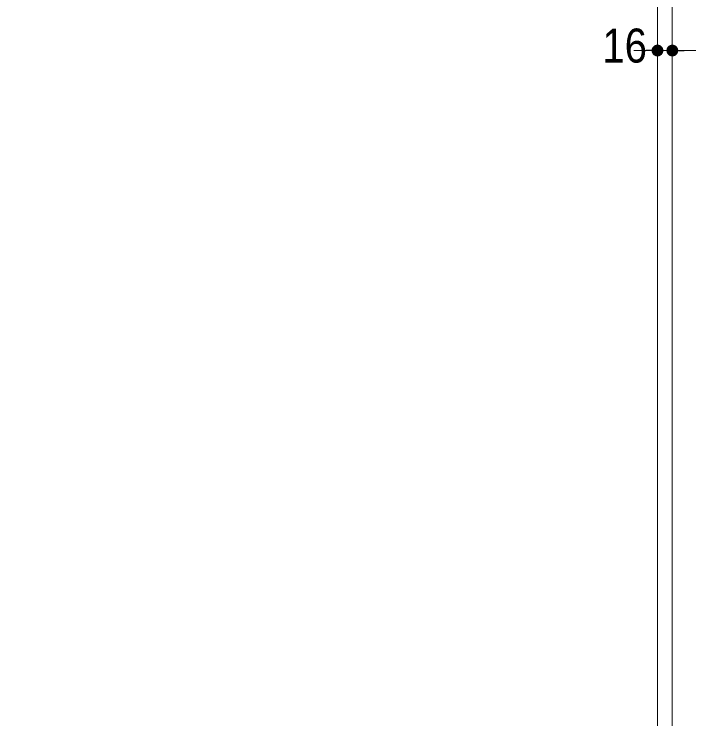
# Model space of a CAD drawing. Units: millimetres, scale not verified. Extents: x -6062 to 6062, y -3045 to 3045.
# Drawn here: x -2956 to -2221, y -700 to 59 of the extents above; entities that cross this region are included whole.
import ezdxf
from ezdxf.enums import TextEntityAlignment as Align

# ---------------------------------------------------------------- set-up
doc = ezdxf.new("R2010")
doc.units = ezdxf.units.MM
doc.header["$LTSCALE"] = 20
doc.header["$PDMODE"] = 32
doc.header["$PDSIZE"] = 10
for name, color, linetype, lineweight in [('0-2_0', 7, 'Continuous', 25), ('0-4_2寸法-2', 7, 'Continuous', 15), ('0-6_3一般', 7, 'Continuous', 15)]:
    doc.layers.add(name, color=color, linetype=linetype, lineweight=lineweight)
doc.layers.add('0-3_Defpoints', color=7, linetype='Continuous')
doc.styles.add('ＭＳ Ｐゴシック', font='')
doc.styles.get('ＭＳ Ｐゴシック').set_extended_font_data('MS PGothic')

# ---------------------------------------------------------------- blocks, each defined once
blk = doc.blocks.new('_Dot')
at = {"layer": '0-2_0'}
blk.add_line((-10, 0), (-20, 0), dxfattribs=at)
for points in [[(0, 0), (-10, 0), (-9.92, 1.25)], [(0, 0), (-9.92, -1.25), (-10, 0)], [(0, 0), (-9.92, 1.25), (-9.69, 2.49)], [(0, 0), (-9.69, -2.49), (-9.92, -1.25)], [(0, 0), (-9.69, 2.49), (-9.3, 3.68)], [(0, 0), (-9.3, -3.68), (-9.69, -2.49)], [(0, 0), (-9.3, 3.68), (-8.76, 4.82)], [(0, 0), (-8.76, -4.82), (-9.3, -3.68)], [(0, 0), (-8.76, 4.82), (-8.09, 5.88)], [(0, 0), (-8.09, -5.88), (-8.76, -4.82)], [(0, 0), (-8.09, 5.88), (-7.29, 6.85)], [(0, 0), (-7.29, -6.85), (-8.09, -5.88)], [(0, 0), (-7.29, 6.85), (-6.37, 7.71)], [(0, 0), (-6.37, -7.71), (-7.29, -6.85)], [(0, 0), (-6.37, 7.71), (-5.36, 8.44)], [(0, 0), (-5.36, -8.44), (-6.37, -7.71)], [(0, 0), (-5.36, 8.44), (-4.26, 9.05)], [(0, 0), (-4.26, -9.05), (-5.36, -8.44)], [(0, 0), (-4.26, 9.05), (-3.09, 9.51)], [(0, 0), (-3.09, -9.51), (-4.26, -9.05)], [(0, 0), (-3.09, 9.51), (-1.87, 9.82)], [(0, 0), (-1.87, -9.82), (-3.09, -9.51)], [(0, 0), (-1.87, 9.82), (-0.63, 9.98)], [(0, 0), (-0.63, -9.98), (-1.87, -9.82)], [(0, 0), (-0.63, 9.98), (0.63, 9.98)], [(0, 0), (0.63, -9.98), (-0.63, -9.98)], [(0, 0), (0.63, 9.98), (1.87, 9.82)], [(0, 0), (1.87, 9.82), (3.09, 9.51)], [(0, 0), (3.09, 9.51), (4.26, 9.05)], [(0, 0), (4.26, 9.05), (5.36, 8.44)], [(0, 0), (5.36, 8.44), (6.37, 7.71)], [(0, 0), (6.37, 7.71), (7.29, 6.85)], [(0, 0), (7.29, 6.85), (8.09, 5.88)], [(0, 0), (8.09, 5.88), (8.76, 4.82)], [(0, 0), (8.76, 4.82), (9.3, 3.68)], [(0, 0), (9.3, 3.68), (9.69, 2.49)], [(0, 0), (9.69, 2.49), (9.92, 1.25)], [(0, 0), (9.92, 1.25), (10, 0)], [(0, 0), (1.87, -9.82), (0.63, -9.98)], [(0, 0), (3.09, -9.51), (1.87, -9.82)], [(0, 0), (4.26, -9.05), (3.09, -9.51)], [(0, 0), (5.36, -8.44), (4.26, -9.05)], [(0, 0), (6.37, -7.71), (5.36, -8.44)], [(0, 0), (7.29, -6.85), (6.37, -7.71)], [(0, 0), (8.09, -5.88), (7.29, -6.85)], [(0, 0), (8.76, -4.82), (8.09, -5.88)], [(0, 0), (9.3, -3.68), (8.76, -4.82)], [(0, 0), (9.69, -2.49), (9.3, -3.68)], [(0, 0), (9.92, -1.25), (9.69, -2.49)], [(0, 0), (10, 0), (9.92, -1.25)]]:
    blk.add_solid(points, dxfattribs=at)
blk = doc.blocks.new('グループ-20')
at = {"layer": '0-6_3一般'}
blk.add_line((-9500, -39750), (-9500, 7190), dxfattribs=at)
blk.add_lwpolyline([(-9180, -39750), (-9180, 7190), (-25740, 7190)], dxfattribs=at)

msp = doc.modelspace()

# ---------------------------------------------------------------- linework, layer by layer
at = {"layer": '0-3_Defpoints'}
for p in [(-2262.5, 19.43), (-2246.5, 19.43)]:
    msp.add_point(p, dxfattribs=at)
at = {"layer": '0-4_2寸法-2'}
for p, q in [((-2262.5, 39.43), (-2262.3, 39.43)), ((-2246.5, 39.43), (-2246.3, 39.43)), ((-2275.21, 19.43), (-2287.92, 19.43)), ((-2262.5, 19.43), (-2246.5, 19.43)), ((-2233.79, 19.43), (-2221.08, 19.43))]:
    msp.add_line(p, q, dxfattribs=at)

# ---------------------------------------------------------------- block references
at = {"layer": '0-4_2寸法-2', "xscale": 0.6356201, "yscale": 0.6356201}
msp.add_blockref('_Dot', (-2262.5, 19.43), dxfattribs=at)
at = {"layer": '0-4_2寸法-2', "xscale": 0.6356201, "yscale": 0.6356201, "rotation": 180}
msp.add_blockref('_Dot', (-2246.5, 19.43), dxfattribs=at)
at = {"layer": '0-6_3一般', "xscale": 0.05, "yscale": 0.05}
msp.add_blockref('グループ-20', (-1787.5, 0), dxfattribs=at)

# ---------------------------------------------------------------- texts
at = {"layer": '0-4_2寸法-2', "style": 'ＭＳ Ｐゴシック', "width": 0.9}
msp.add_text('16', height=36.66, dxfattribs=at).set_placement((-2321.83, -4.53), align=Align.BOTTOM_LEFT)

doc.saveas('drawing.dxf')
